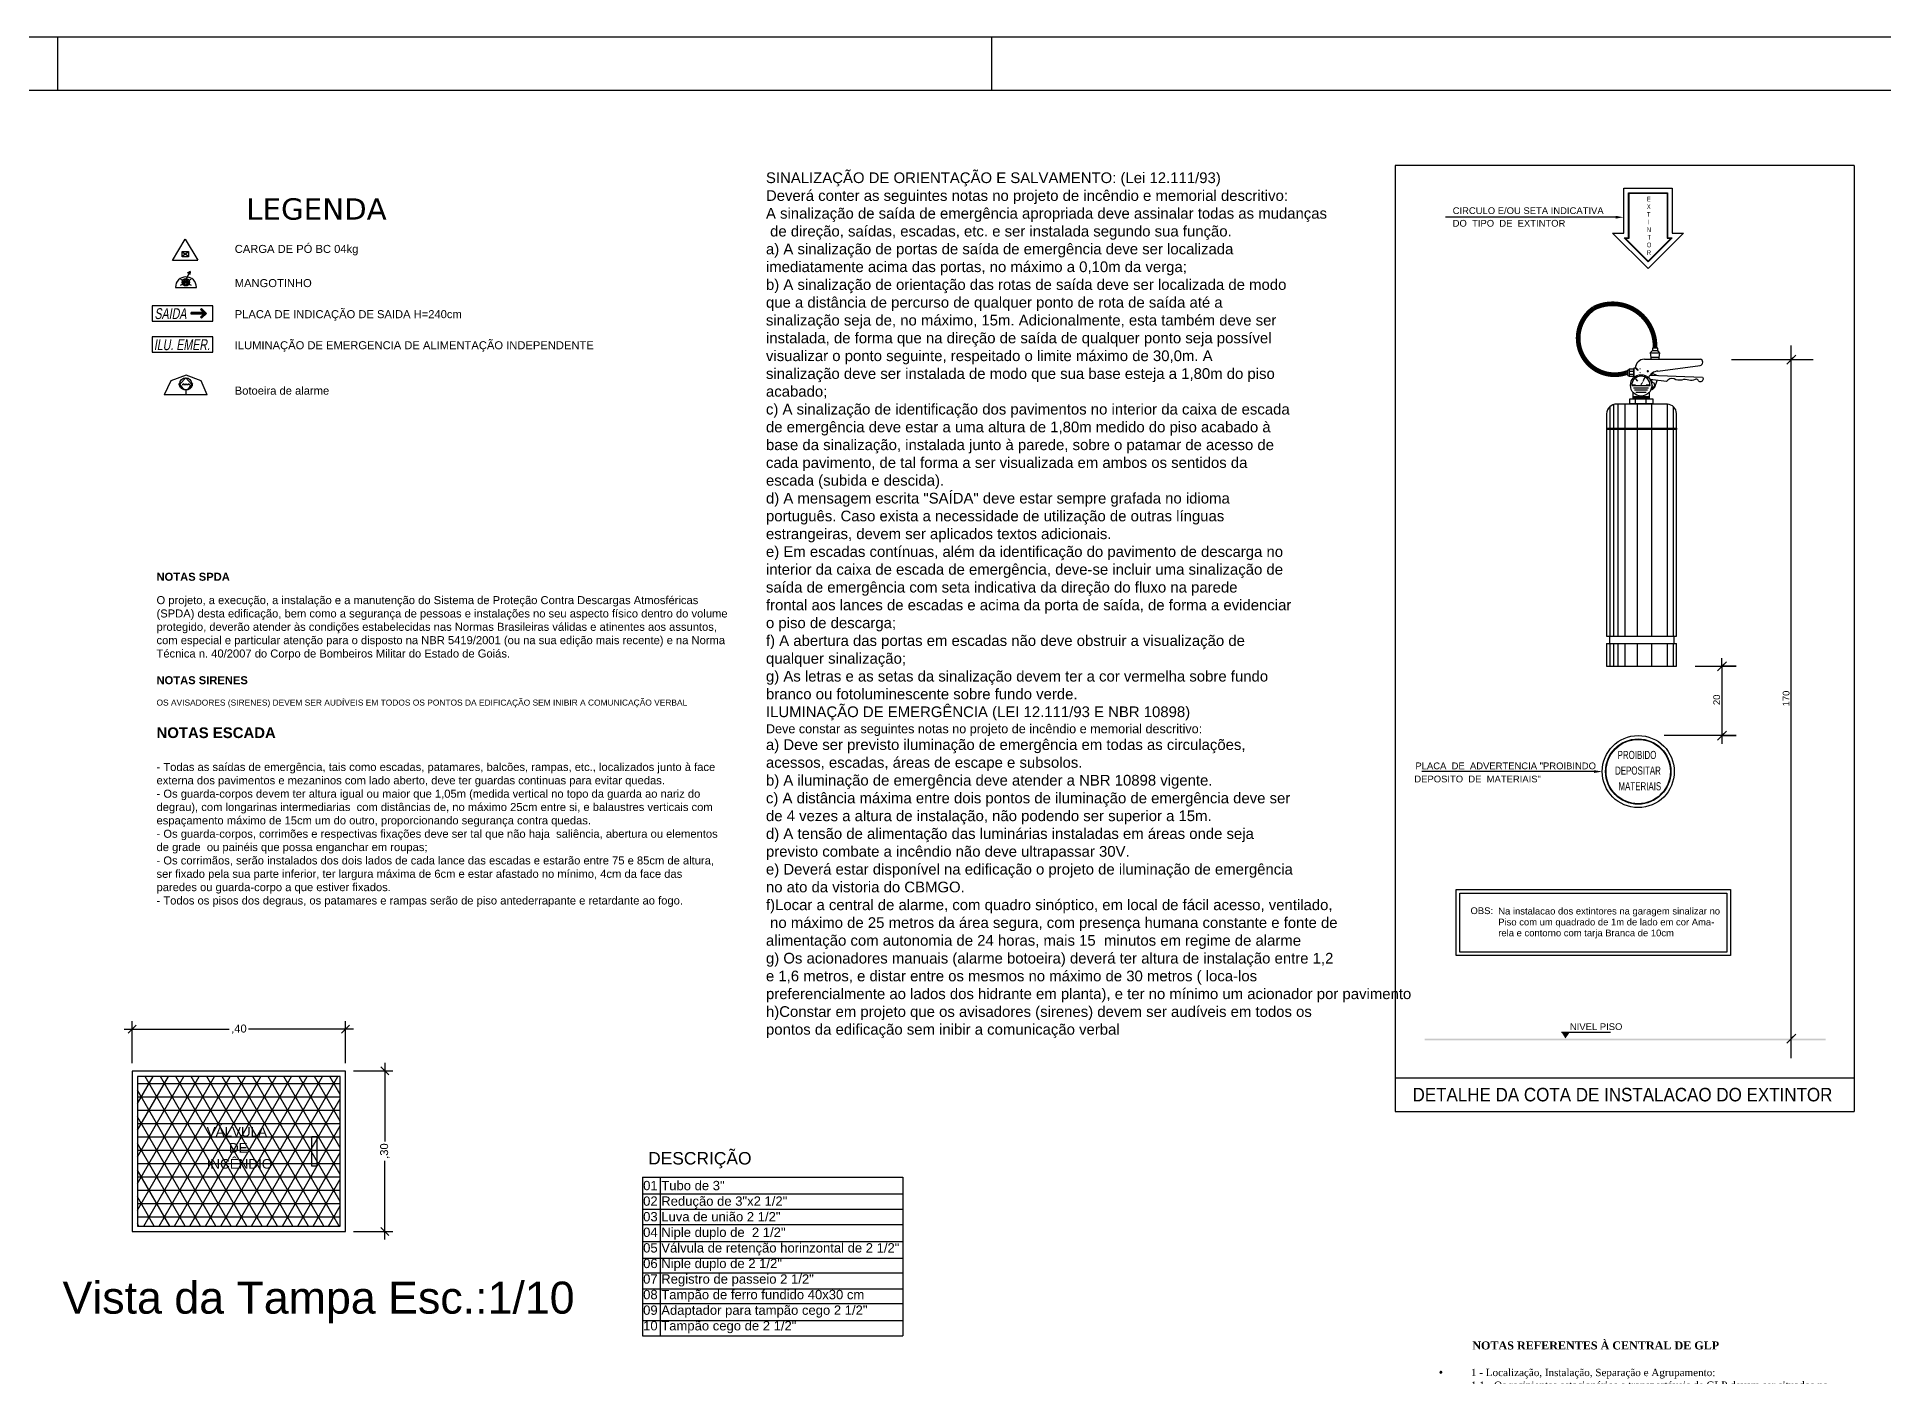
# Model space of a CAD drawing. Extents: x -120 to 1117, y 5 to 675.
# Drawn here: x 35.21 to 69.81, y 168.12 to 193.2 of the extents above; entities that cross this region are included whole.
import ezdxf

# ---------------------------------------------------------------- set-up
doc = ezdxf.new("R2010")
doc.units = 0
doc.header["$MEASUREMENT"] = 0
doc.layers.get('0').update_dxf_attribs({"linetype": 'CONTINUOUS'})
doc.layers.get('DEFPOINTS').update_dxf_attribs({"linetype": 'CONTINUOUS'})
for name, color, linetype in [('02', 2, 'CONTINUOUS'), ('03', 7, 'CONTINUOUS'), ('05', 4, 'CONTINUOUS'), ('30', 7, 'CONTINUOUS'), ('carimbo', 4, 'CONTINUOUS'), ('cota', 1, 'CONTINUOUS'), ('Simbolos', 7, 'CONTINUOUS'), ('texto', 7, 'CONTINUOUS'), ('TUBULAÇÃO', 6, 'CONTINUOUS'), ('TXT', 7, 'CONTINUOUS')]:
    doc.layers.add(name, color=color, linetype=linetype)
doc.styles.add('ARIAL', font='arial.ttf')
doc.styles.get("Standard").update_dxf_attribs({"font": 'arial.ttf'})
doc.styles.add('VERDANA', font='verdana.ttf')
doc.styles.add('WMF-Arial0', font='arial.ttf')
doc.dimstyles.new('COT', dxfattribs={"dimtxt": 0.15, "dimasz": 0.15, "dimexe": 0.15, "dimexo": 0.15, "dimgap": 0.05, "dimtad": 0, "dimzin": 4, "dimtxsty": 'ARIAL', "dimblk": 'OBLIQUE', "dimcen": 0, "dimdle": 0.15, "dimclrd": 256, "dimclre": 256, "dimclrt": 4, "dimazin": 0, "dimtfac": 1.5, "dimtix": 1, "dimtofl": 0, "dimtmove": 1, "dimatfit": 3, "dimldrblk": 'OPEN30', "dimfxl": 0, "dimtolj": 1, "dimtzin": 12, "dimarcsym": 0})

# ---------------------------------------------------------------- blocks, each defined once
blk = doc.blocks.new('A1')
for p, q in [((306, 594), (306, 584)), ((481, 594), (481, 584))]:
    blk.add_line(p, q)
blk.add_lwpolyline([(841, 0), (0, 0), (0, 594), (841, 594)], close=True)
at = {"color": 2}
blk.add_lwpolyline([(831, 10), (831, 584), (30, 584), (30, 10), (831, 10)], dxfattribs=at)
blk = doc.blocks.new('_Oblique')
at = {"color": 0, "linetype": 'ByBlock', "lineweight": -2}
blk.add_line((-0.5, -0.5), (0.5, 0.5), dxfattribs=at)
blk = doc.blocks.new('*D977')
at = {"layer": 'cota', "lineweight": -2, "transparency": 16777216}
for p, q in [((41.147, 173.836), (41.882, 173.836)), ((41.732, 173.986), (41.732, 172.515)), ((41.732, 170.68), (41.732, 172.151)), ((41.147, 170.83), (41.882, 170.83))]:
    blk.add_line(p, q, dxfattribs=at)
at = {"layer": 'DEFPOINTS', "color": 0, "transparency": 16777216}
for p in [(40.997, 173.836), (40.997, 170.83), (41.732, 170.83)]:
    blk.add_point(p, dxfattribs=at)
at = {"layer": 'cota', "lineweight": -2, "transparency": 16777216, "xscale": 0.15, "yscale": 0.15, "zscale": 0.15}
for p, rotation in [((41.732, 173.836), 90), ((41.732, 170.83), 270)]:
    blk.add_blockref('_Oblique', p, dxfattribs=dict(at, rotation=rotation))
at = {"layer": 'cota', "color": 4, "transparency": 16777216, "insert": (41.732, 172.333), "char_height": 0.15, "attachment_point": 5, "rotation": 90, "style": 'ARIAL'}
blk.add_mtext('\\A1;,30', dxfattribs=at)
blk = doc.blocks.new('_Open30')
at = {"color": 0, "linetype": 'ByBlock', "lineweight": -2}
for p, q in [((-1, 0.27), (0, 0)), ((0, 0), (-1, -0.27)), ((0, 0), (-1, 0))]:
    blk.add_line(p, q, dxfattribs=at)
blk = doc.blocks.new('*D978')
at = {"layer": 'cota', "lineweight": -2, "transparency": 16777216}
for p, q in [((36.997, 173.98), (36.997, 174.765)), ((40.997, 173.98), (40.997, 174.765)), ((36.847, 174.615), (38.815, 174.615)), ((41.147, 174.615), (39.179, 174.615))]:
    blk.add_line(p, q, dxfattribs=at)
at = {"layer": 'DEFPOINTS', "color": 0, "transparency": 16777216}
for p in [(40.997, 174.615), (36.997, 173.83), (40.997, 173.83)]:
    blk.add_point(p, dxfattribs=at)
at = {"layer": 'cota', "lineweight": -2, "transparency": 16777216, "xscale": 0.15, "yscale": 0.15, "zscale": 0.15, "rotation": 180}
blk.add_blockref('_Oblique', (36.997, 174.615), dxfattribs=at)
at = {"layer": 'cota', "lineweight": -2, "transparency": 16777216, "xscale": 0.15, "yscale": 0.15, "zscale": 0.15}
blk.add_blockref('_Oblique', (40.997, 174.615), dxfattribs=at)
at = {"layer": 'cota', "color": 4, "transparency": 16777216, "insert": (38.997, 174.615), "char_height": 0.15, "attachment_point": 5, "style": 'ARIAL'}
blk.add_mtext('\\A1;,40', dxfattribs=at)

msp = doc.modelspace()

# ---------------------------------------------------------------- hatches: boundary and pattern name
at = {"linetype": 'Continuous'}
h = msp.add_hatch(dxfattribs=at)
h.set_pattern_fill('NET3', color=8, scale=2, style=0)
h.set_pattern_definition([(0, (30.09552, 178.60088), (0, 0.25), []), (60, (30.09552, 178.60088), (-0.2165064, 0.125), []), (120, (30.09552, 178.60088), (-0.2165064, -0.125), [])])
h.paths.add_polyline_path([(37.097, 173.73), (37.097, 170.93), (40.897, 170.93), (40.897, 173.73)])
h.paths.add_polyline_path([(38.347, 172.83), (39.631, 172.83), (39.631, 171.866), (38.347, 171.866)], flags=24)
at = {"layer": 'TUBULAÇÃO'}
msp.add_hatch(color=1, dxfattribs=at).paths.add_polyline_path([(38.298, 187.935), (38.279, 187.954), (38.335, 188.01), (38.102, 188.01), (38.102, 188.037), (38.335, 188.037), (38.279, 188.093), (38.298, 188.112), (38.387, 188.023)])

# ---------------------------------------------------------------- linework, layer by layer
for p, q in [((37.903, 188.55), (38.1, 188.661)), ((37.903, 188.661), (38.1, 188.55)), ((38.013, 188.675), (38.086, 188.809)), ((38.086, 188.809), (38.029, 188.777)), ((38.086, 188.809), (38.078, 188.753)), ((37.808, 188.51), (38.202, 188.51)), ((38.006, 186.867), (37.724, 186.758)), ((38.289, 186.758), (38.006, 186.867)), ((37.724, 186.758), (37.596, 186.499)), ((38.399, 186.499), (37.596, 186.499)), ((37.878, 186.696), (37.877, 186.709)), ((37.877, 186.709), (37.877, 186.709)), ((37.879, 186.684), (37.878, 186.696)), ((37.882, 186.673), (37.879, 186.684)), ((37.887, 186.662), (37.882, 186.673)), ((37.892, 186.651), (37.887, 186.662)), ((37.889, 186.697), (38, 186.818)), ((37.97, 186.592), (37.889, 186.697)), ((37.898, 186.642), (37.892, 186.651)), ((37.906, 186.633), (37.898, 186.642)), ((37.914, 186.625), (37.906, 186.633)), ((37.923, 186.617), (37.914, 186.625)), ((37.933, 186.611), (37.923, 186.617)), ((37.944, 186.605), (37.933, 186.611)), ((37.955, 186.6), (37.944, 186.605)), ((37.968, 186.597), (37.955, 186.6)), ((37.98, 186.594), (37.968, 186.597)), ((38.031, 186.592), (37.97, 186.592)), ((37.993, 186.592), (37.98, 186.594)), ((38, 186.818), (38.111, 186.697)), ((38, 186.592), (38, 186.499)), ((38.006, 186.689), (38.006, 186.709)), ((38.032, 186.594), (38.019, 186.592)), ((38.111, 186.697), (38.031, 186.592)), ((38.044, 186.597), (38.032, 186.594)), ((38.055, 186.6), (38.044, 186.597)), ((38.066, 186.605), (38.055, 186.6)), ((38.075, 186.61), (38.066, 186.605)), ((38.084, 186.616), (38.075, 186.61)), ((38.092, 186.623), (38.084, 186.616)), ((38.092, 186.623), (38.106, 186.638)), ((38.111, 186.648), (38.106, 186.638)), ((38.111, 186.648), (38.119, 186.666)), ((38.121, 186.677), (38.119, 186.666)), ((38.123, 186.686), (38.121, 186.677)), ((38.123, 186.697), (38.136, 186.709)), ((38.123, 186.697), (38.123, 186.686)), ((38.399, 186.499), (38.289, 186.758))]:
    msp.add_line(p, q)
at = {"color": 7, "linetype": 'Continuous'}
for p, q in [((46.562, 171.848), (46.562, 168.875)), ((46.562, 171.848), (51.442, 171.848)), ((46.892, 171.848), (46.892, 168.875)), ((51.442, 171.848), (51.442, 168.875)), ((46.562, 171.532), (51.442, 171.532)), ((46.562, 171.244), (51.442, 171.244)), ((46.562, 170.956), (51.442, 170.956)), ((46.562, 170.64), (51.442, 170.64)), ((46.562, 170.331), (51.442, 170.331)), ((46.562, 170.056), (51.442, 170.056)), ((46.562, 169.754), (51.442, 169.754)), ((46.562, 169.479), (51.442, 169.479)), ((46.562, 169.163), (51.442, 169.163)), ((46.562, 168.875), (51.442, 168.875))]:
    msp.add_line(p, q, dxfattribs=at)
msp.add_lwpolyline([(37.933, 186.689), (37.958, 186.689), (37.958, 186.709), (37.97, 186.697), (37.97, 186.689), (38.006, 186.689), (38.006, 186.697), (38.018, 186.689), (38.043, 186.689), (38.043, 186.697), (38.055, 186.709), (38.055, 186.697), (38.067, 186.689), (38.079, 186.689)])
for centre, radius in [((38.002, 188.606), 0.0703), ((38.002, 188.606), 0.0466), ((38.002, 188.606), 0.0259), ((38, 186.705), 0.113)]:
    msp.add_circle(centre, radius)
msp.add_arc((38.005, 188.51), 0.197, 0, 180)
at = {"layer": '02', "color": 4}
for p, q in [((60.664, 190.791), (60.664, 173.073)), ((69.27, 190.791), (60.664, 190.791)), ((69.27, 190.791), (69.27, 173.073)), ((60.664, 173.706), (69.27, 173.706)), ((60.664, 173.073), (69.27, 173.073))]:
    msp.add_line(p, q, dxfattribs=at)
at = {"layer": '02', "color": 5, "linetype": 'Continuous'}
for p, q in [((64.8, 189.823), (61.608, 189.823)), ((68.174, 187.24), (68.005, 187.071)), ((68.089, 174.072), (68.089, 187.42)), ((68.089, 187.156), (68.174, 187.24)), ((66.97, 187.156), (68.496, 187.156)), ((66.289, 181.415), (67.053, 181.415)), ((66.875, 181.499), (66.706, 181.331)), ((66.79, 181.415), (66.79, 181.565)), ((66.79, 181.415), (66.875, 181.499)), ((66.79, 181.415), (66.79, 180.114)), ((67.053, 181.415), (66.79, 181.415)), ((67.053, 180.114), (65.706, 180.114)), ((66.875, 180.199), (66.706, 180.03)), ((66.79, 180.114), (66.875, 180.199)), ((66.79, 180.114), (67.053, 180.114)), ((66.79, 180.114), (66.79, 179.959)), ((64.393, 179.442), (61.165, 179.442)), ((63.781, 174.564), (64.615, 174.564)), ((64.615, 174.564), (64.699, 174.564))]:
    msp.add_line(p, q, dxfattribs=at)
at = {"layer": '02', "linetype": 'Continuous'}
for p, q in [((68.174, 174.525), (68.005, 174.357)), ((68.089, 174.441), (68.174, 174.525))]:
    msp.add_line(p, q, dxfattribs=at)
at = {"layer": '02', "color": 1, "linetype": 'Continuous'}
for points in [[(64.952, 190.37), (65.859, 190.37), (65.859, 189.526), (66.07, 189.526), (65.405, 188.861), (64.741, 189.526), (64.952, 189.526)], [(65.04, 190.281), (65.77, 190.281), (65.77, 189.437), (65.856, 189.437), (65.405, 188.987), (64.955, 189.437), (65.04, 189.437)], [(65.049, 190.273), (65.762, 190.273), (65.762, 189.429), (65.835, 189.429), (65.405, 188.999), (64.975, 189.429), (65.049, 189.429)]]:
    msp.add_lwpolyline(points, close=True, dxfattribs=at)
at = {"layer": '02', "color": 5, "linetype": 'Continuous'}
for points in [[(61.81, 177.232), (66.949, 177.232), (66.949, 175.996), (61.81, 175.996)], [(61.875, 177.166), (66.883, 177.166), (66.883, 176.062), (61.875, 176.062)]]:
    msp.add_lwpolyline(points, close=True, dxfattribs=at)
at = {"layer": '02', "color": 1, "linetype": 'Continuous'}
for radius in [0.675, 0.612, 0.603]:
    msp.add_circle((65.22, 179.442), radius, dxfattribs=at)
at = {"layer": '02', "color": 5, "linetype": 'Continuous'}
for points in [[(64.8, 189.849), (64.8, 189.798), (64.952, 189.823)], [(64.393, 179.467), (64.393, 179.416), (64.545, 179.442)], [(63.781, 174.564), (63.94, 174.564), (63.856, 174.442)]]:
    msp.add_solid(points, dxfattribs=at)
at = {"layer": '03', "color": 4, "linetype": 'Continuous'}
for p, q in [((65.485, 187.329), (65.442, 187.285)), ((65.442, 187.285), (65.62, 187.285)), ((65.442, 187.285), (65.457, 187.197)), ((65.605, 187.197), (65.457, 187.197)), ((65.457, 187.197), (65.457, 187.167)), ((65.5, 187.373), (65.485, 187.373)), ((65.485, 187.373), (65.485, 187.329)), ((65.485, 187.329), (65.585, 187.329)), ((65.585, 187.373), (65.5, 187.373)), ((65.585, 187.329), (65.585, 187.373)), ((65.62, 187.285), (65.585, 187.329)), ((65.62, 187.285), (65.605, 187.197)), ((65.605, 187.197), (65.605, 187.167)), ((65.026, 186.962), (65.052, 186.975)), ((65.026, 186.86), (65.026, 186.962)), ((65.026, 186.86), (65.052, 186.848)), ((65.136, 186.975), (65.052, 186.975)), ((65.052, 186.975), (65.052, 186.848)), ((65.052, 186.943), (65.136, 186.943)), ((65.052, 186.884), (65.136, 186.884)), ((65.052, 186.848), (65.136, 186.848)), ((65.136, 186.848), (65.136, 186.975)), ((65.167, 186.996), (65.138, 186.996)), ((65.138, 186.996), (65.138, 186.821)), ((65.217, 186.958), (65.167, 187.003)), ((65.167, 186.996), (65.21, 186.953)), ((65.21, 186.953), (65.217, 186.958)), ((65.335, 187.167), (66.381, 187.167)), ((65.439, 186.864), (66.426, 186.83)), ((65.589, 186.941), (66.381, 187.048)), ((65.098, 186.674), (65.444, 186.674)), ((65.115, 186.685), (65.169, 186.685)), ((65.122, 186.544), (65.122, 186.419)), ((65.129, 186.628), (65.414, 186.628)), ((65.148, 186.588), (65.395, 186.588)), ((65.172, 186.799), (65.205, 186.754)), ((65.176, 186.548), (65.368, 186.548)), ((65.335, 186.813), (65.314, 186.759)), ((65.368, 186.683), (65.423, 186.683)), ((65.426, 186.543), (65.426, 186.419)), ((65.122, 186.467), (65.426, 186.467)), ((65.122, 186.448), (65.426, 186.448)), ((65.122, 186.432), (65.426, 186.432))]:
    msp.add_line(p, q, dxfattribs=at)
at = {"layer": '03', "color": 1, "linetype": 'Continuous'}
for p, q in [((64.626, 186.143), (64.626, 181.978)), ((64.686, 186.271), (64.686, 181.978)), ((64.755, 186.314), (64.755, 181.978)), ((65.766, 186.325), (64.819, 186.325)), ((64.838, 186.325), (64.838, 181.978)), ((64.972, 186.325), (64.972, 181.978)), ((65.165, 186.419), (65.165, 186.335)), ((65.202, 186.325), (65.202, 181.978)), ((65.361, 186.419), (65.361, 186.335)), ((65.471, 186.325), (65.471, 181.978)), ((65.764, 186.325), (65.764, 181.978)), ((65.874, 186.277), (65.874, 181.978)), ((65.939, 181.978), (65.939, 186.148)), ((64.626, 185.871), (65.939, 185.871)), ((65.939, 185.85), (64.626, 185.85)), ((65.939, 185.871), (65.939, 185.85)), ((64.626, 181.978), (65.939, 181.978)), ((64.626, 181.838), (64.626, 181.416)), ((64.626, 181.838), (65.939, 181.838)), ((64.681, 181.978), (64.681, 181.838)), ((64.686, 181.838), (64.686, 181.416)), ((64.755, 181.838), (64.755, 181.416)), ((64.838, 181.838), (64.838, 181.416)), ((64.972, 181.838), (64.972, 181.429)), ((65.202, 181.838), (65.202, 181.414)), ((65.471, 181.838), (65.471, 181.414)), ((65.764, 181.838), (65.764, 181.414)), ((65.874, 181.838), (65.874, 181.414)), ((65.887, 181.978), (65.887, 181.838)), ((65.939, 181.416), (65.939, 181.838)), ((64.626, 181.416), (65.939, 181.416))]:
    msp.add_line(p, q, dxfattribs=at)
at = {"layer": '03', "color": 4, "linetype": 'Continuous', "const_width": 0.0886}
for points in [[(64.39, 188.121, -0.568821), (65.535, 187.373, -1.334399)], [(64.39, 188.121, 0.87075), (64.999, 186.91, 1.459565)]]:
    msp.add_lwpolyline(points, format="xyb", dxfattribs=at)
at = {"layer": '03', "color": 4, "linetype": 'Continuous'}
for points, const_width in [([(65.249, 186.984, 1), (65.26, 186.984, 1)], 0.0105), ([(65.249, 186.913, 1), (65.26, 186.913, 1)], 0.0105), ([(65.389, 186.939, 1), (65.41, 186.939, 1)], 0.0211)]:
    msp.add_lwpolyline(points, format="xyb", close=True, dxfattribs=dict(at, const_width=const_width))
for points in [[(65.481, 186.904), (65.478, 186.863)], [(65.481, 186.904), (65.577, 186.86)], [(65.748, 186.745), (65.442, 186.784)]]:
    msp.add_lwpolyline(points, dxfattribs=at)
for points in [[(66.426, 186.83, -0.489122), (66.395, 186.74, -0.488635), (66.341, 186.775, 0.396727), (66.286, 186.785, -0.234891), (66.17, 186.771, 0.153462), (66.035, 186.775, -0.212271), (65.893, 186.797, 0.536791)], [(65.471, 186.78), (65.478, 186.735, -0.4472), (65.523, 186.685, -0.286414), (65.463, 186.61), (65.48, 186.593), (65.532, 186.638), (65.573, 186.767)], [(65.893, 186.797, 0.318622), (65.748, 186.745, -0.903886)]]:
    msp.add_lwpolyline(points, format="xyb", dxfattribs=at)
at = {"layer": '03', "color": 1, "linetype": 'Continuous'}
msp.add_lwpolyline([(65.055, 186.335), (65.498, 186.335), (65.498, 186.419), (65.055, 186.419)], close=True, dxfattribs=at)
at = {"layer": '03', "color": 4, "linetype": 'Continuous'}
msp.add_circle((65.275, 186.674), 0.2, dxfattribs=at)
for centre, radius, start, end in [((65.271, 186.674), 0.173, 0, 180), ((65.342, 186.991), 0.175, 92.3033, 178.4808), ((65.602, 186.731), 0.211, 93.578, 154.8374), ((66.369, 187.107), 0.0605, 281.4662, 78.5338)]:
    msp.add_arc(centre, radius, start, end, dxfattribs=at)
at = {"layer": '03', "color": 1, "linetype": 'Continuous'}
for centre, radius, start, end in [((64.82, 186.13), 0.195, 90.4689, 176.2772), ((65.746, 186.132), 0.194, 4.5721, 84.1686)]:
    msp.add_arc(centre, radius, start, end, dxfattribs=at)
at = {"layer": '03', "color": 4, "linetype": 'Continuous'}
for points in [[(64.984, 186.954), (65.026, 186.962), (65.017, 186.866)], [(65.259, 186.692), (65.285, 186.683), (65.34, 186.79)], [(65.469, 186.626), (65.475, 186.685), (65.487, 186.631), (65.501, 186.671)]]:
    msp.add_solid(points, dxfattribs=at)
at = {"layer": '05', "linetype": 'Continuous'}
msp.add_trace([(61.221, 174.441), (61.221, 174.411), (68.733, 174.441), (68.733, 174.411)], dxfattribs=at)
at = {"layer": '30', "color": 6, "linetype": 'Continuous'}
for points in [[(36.997, 170.83), (40.997, 170.83), (40.997, 173.83), (36.997, 173.83)], [(37.097, 170.93), (40.897, 170.93), (40.897, 173.73), (37.097, 173.73)], [(40.363, 172.61), (40.46, 172.61), (40.46, 172.049), (40.363, 172.049)]]:
    msp.add_lwpolyline(points, close=True, dxfattribs=at)
at = {"layer": 'Simbolos'}
for p, q in [((37.753, 189.016), (37.989, 189.412)), ((37.989, 189.412), (38.225, 189.019)), ((37.989, 189.412), (37.989, 189.412)), ((38.225, 189.016), (37.753, 189.016)), ((37.935, 189.092), (38.051, 189.184)), ((37.935, 189.184), (38.051, 189.184)), ((37.935, 189.084), (37.935, 189.184)), ((37.935, 189.184), (37.935, 189.184)), ((37.935, 189.178), (38.051, 189.092)), ((38.051, 189.084), (37.935, 189.084)), ((38.051, 189.184), (38.051, 189.084))]:
    msp.add_line(p, q, dxfattribs=at)
at = {"layer": 'TUBULAÇÃO', "color": 1}
for p, q in [((38.335, 188.037), (38.102, 188.037)), ((38.102, 188.01), (38.102, 188.037)), ((38.335, 188.01), (38.102, 188.01)), ((38.279, 188.093), (38.298, 188.112)), ((38.335, 188.037), (38.279, 188.093)), ((38.335, 188.01), (38.279, 187.954)), ((38.298, 187.935), (38.279, 187.954)), ((38.387, 188.023), (38.298, 188.112)), ((38.387, 188.023), (38.298, 187.935))]:
    msp.add_line(p, q, dxfattribs=at)
for points in [[(37.372, 187.879), (38.506, 187.879), (38.506, 188.167), (37.372, 188.167)], [(37.372, 187.297), (38.506, 187.297), (38.506, 187.585), (37.372, 187.585)]]:
    msp.add_lwpolyline(points, close=True, dxfattribs=at)

# ---------------------------------------------------------------- block references
at = {"layer": 'carimbo', "xscale": 0.1000000000003638, "yscale": 0.1000000000003638, "zscale": 0.1000000000003638}
msp.add_blockref('A1', (5, 133.8), dxfattribs=at)

# ---------------------------------------------------------------- texts
at = {"layer": 'texto'}
for s, height, style, p in [('LEGENDA', 0.4, 'VERDANA', (39.134, 189.778)), ('CARGA DE PÓ BC 04kg', 0.14997, 'WMF-Arial0', (38.919, 189.155)), ('MANGOTINHO', 0.15, 'WMF-Arial0', (38.919, 188.515)), ('PLACA DE INDICAÇÃO DE SAIDA H=240cm', 0.14997, 'WMF-Arial0', (38.919, 187.933)), ('ILUMINAÇÃO DE EMERGENCIA DE ALIMENTAÇÃO INDEPENDENTE', 0.14997, 'WMF-Arial0', (38.919, 187.351)), ('Botoeira de alarme ', 0.14997, 'WMF-Arial0', (38.919, 186.501))]:
    msp.add_text(s, height=height, dxfattribs=dict(at, style=style)).set_placement(p)
for s, height, p in [('CIRCULO E/OU SETA INDICATIVA', 0.12656, (61.743, 189.883)), ('DO  TIPO  DE  EXTINTOR', 0.12656, (61.743, 189.647)), ('PLACA  DE  ADVERTENCIA "PROIBINDO', 0.12656, (61.045, 179.485)), ('DEPOSITO  DE  MATERIAIS"', 0.12656, (61.025, 179.239)), ('OBS:', 0.1266, (62.077, 176.772)), ('Na instalacao dos extintores na garagem sinalizar no', 0.12656, (62.597, 176.765)), ('rela e contorno com tarja Branca de 10cm', 0.12656, (62.597, 176.356)), ('Piso com um quadrado de 1m de lado em cor Ama-', 0.12656, (62.597, 176.56)), ('NIVEL PISO', 0.1266, (63.94, 174.601))]:
    msp.add_text(s, height=height, dxfattribs=at).set_placement(p)
for s, height, width, p in [('X', 0.0886, 0.7, (65.382, 189.977)), ('E', 0.0886, 0.7, (65.382, 190.12)), ('T', 0.0886, 0.7, (65.382, 189.833)), ('N', 0.0886, 0.7, (65.382, 189.546)), ('I', 0.0886, 0.7, (65.392, 189.69)), ('O', 0.0886, 0.7, (65.382, 189.26)), ('T', 0.0886, 0.7, (65.397, 189.403)), ('R', 0.0886, 0.7, (65.382, 189.116)), ('PROIBIDO', 0.1519, 0.7, (64.834, 179.677)), ('DEPOSITAR', 0.1519, 0.7, (64.786, 179.384)), ('MATERIAIS', 0.1519, 0.7, (64.85, 179.091)), ('DETALHE DA COTA DE INSTALACAO DO EXTINTOR', 0.25312, 0.9, (60.991, 173.265))]:
    msp.add_text(s, height=height, dxfattribs=dict(at, width=width)).set_placement(p)
at = {"layer": 'texto', "oblique": 10, "width": 0.7}
for s, p in [('SAIDA', (37.415, 187.916)), ('ILU. EMER.', (37.403, 187.334))]:
    msp.add_text(s, height=0.2037, dxfattribs=at).set_placement(p)
at = {"layer": 'texto'}
for s, p in [('170', (68.055, 180.662)), ('20', (66.754, 180.687))]:
    msp.add_text(s, height=0.1266, rotation=90, dxfattribs=at).set_placement(p)
at = {"layer": 'texto', "char_height": 0.15, "attachment_point": 1}
for s, insert, width in [('{\\fArial|b1|i0|c0|p34;NOTAS SPDA\\P\\fArial|b0|i0|c0|p34;\\H0.75x;\\P\\fArial|b0|i0|c0|p32;\\H1.333x;O projeto, a execução, a instalação e a manutenção do Sistema de Proteção Contra Descargas Atmosféricas (SPDA) desta edificação, bem como a segurança de pessoas e instalações no seu aspecto físico dentro do volume protegido, deverão atender às condições estabelecidas nas Normas Brasileiras válidas e atinentes aos assuntos, com especial e particular atenção para o disposto na NBR 5419/2001 (ou na sua edição mais recente) e na Norma Técnica n. 40/2007 do Corpo de Bombeiros Militar do Estado de Goiás.}\\P{\\fArial|b1|i0|c0|p34;\\H0.9998x;\\PNOTAS SIRENES}\\P{\\H0.75x;\\POS AVISADORES (SIRENES) DEVEM SER AUDÍVEIS EM TODOS OS PONTOS DA EDIFICAÇÃO SEM INIBIR A COMUNICAÇÃO VERBAL}\\P{\\fArial|b1|i0|c0|p34;\\H1.333x;\\PNOTAS ESCADA\\fArial|b0|i0|c0|p34;\\P\\P\\H0.7502x;- Todas as saídas de emergência, tais como escadas, patamares, balcões, rampas, etc., localizados junto à face externa dos pavimentos e mezaninos com lado aberto, deve ter guardas continuas para evitar quedas. \\P- Os guarda-corpos devem ter altura igual ou maior que 1,05m (medida vertical no topo da guarda ao nariz do degrau), com longarinas intermediarias  com distâncias de, no máximo 25cm entre si, e balaustres verticais com espaçamento máximo de 15cm um do outro, proporcionando segurança contra quedas. \\P- Os guarda-corpos, corrimões e respectivas fixações deve ser tal que não haja  saliência, abertura ou elementos de grade  ou painéis que possa enganchar em roupas; \\P- Os corrimãos, serão instalados dos dois lados de cada lance das escadas e estarão entre 75 e 85cm de altura, ser fixado pela sua parte inferior, ter largura máxima de 6cm e estar afastado no mínimo, 4cm da face das   paredes ou guarda-corpo a que estiver fixados. \\P- Todos os pisos dos degraus, os patamares e rampas serão de piso antederrapante e retardante ao fogo.}', (37.453, 183.165), 10.67826), ('\\pi0.6233;{\\fTimes New Roman|b1|i0|c0|p16;NOTAS REFERENTES À CENTRAL DE GLP\\fArial|b1|i0|c0|p34;\\H1.334x;\\P\\pi0.374;\\fArial|b0|i0|c0|p34;\\H0.7498x;\\P\\pi-0.1769,l0.1769;{\\fSymbol|b0|i0|c2|p18;\\H0.9998x;·^I}\\fTimes New Roman|b0|i0|c0|p18;\\H0.9165x;1 - Localização, Instalação, Separação e Agrupamento:\\P{\\fSymbol|b0|i0|c2|p18;·^I}1.1 - Os recipientes estacionários e transportáveis de GLP devem ser situados no exterior das edificações, em locais ventilados, obedecendo aos afastamentos mínimos constantes nas tabelas 1, 2 e 3 exemplificados nos anexos C, D, E e F da NBR 13.523/2006. É proibida a sua instalação em locais confinados, tais como porão, garagem subterrânea, forro, etc.\\P{\\fSymbol|b0|i0|c2|p18;·^I}2 - Afastamentos das Tomadas de Abastecimento:\\P{\\fSymbol|b0|i0|c2|p18;·^I}2.1 - As tomadas de abastecimento devem estar localizadas dentro da propriedade (mesmo que na divisa), no exterior das edificações, podendo ser nos próprios recipientes, na central ou em um ponto afastado da central, desde que devidamente demarcadas. As tomadas de abastecimento devem respeitar os seguintes afastamentos mínimos:\\P{\\fSymbol|b0|i0|c2|p18;·^I}a) 3,0 m de aberturas (janelas, portas tomadas de ar, etc.) das edificações;\\P{\\fSymbol|b0|i0|c2|p18;·^I}b) 6,0 m de reservatórios que contenham fluídos inflamáveis;\\P{\\fSymbol|b0|i0|c2|p18;·^I}c) 1,5 m de ralos, rebaixos ou canaletas e dos veículos abastecedores;\\P{\\fSymbol|b0|i0|c2|p18;·^I}d) 3,0 m de materiais de fácil combustão e pontos de ignição.\\P{\\fSymbol|b0|i0|c2|p18;·^I}3 - Proteção da Central\\P{\\fSymbol|b0|i0|c2|p18;·^I}3.1 - Somente pessoas autorizadas devem ter acesso às centrais de GLP.\\P{\\fSymbol|b0|i0|c2|p18;·^I}3.2 - Para recipientes transportáveis, pode ser construído abrigo de material não inflamável com ou sem cobertura e portas, porém sempre devem ser respeitada a condição de ventilação natural de no mínimo 10% da área da planta baixa e com aberturas inferiores para promover a circulação de ar com área mínima de 0,03 m² cada.\\P{\\fSymbol|b0|i0|c2|p18;·^I}3.3 - A central de gás com recipientes estacionários de superfície ou o local de instalação dos vaporizadores, sempre que tiver possibilidade de acesso de público ao local, deve ser protegida através de cerca de tela de arame ou outro material incombustível, com no mínimo 1,8 m de altura, que não interfira na ventilação, contendo no mínimo 2 portões em lados opostos ou locados nas extremidades de um mesmo lado da central, abrindo para fora, com no mínimo 1 m de largura. A cerca deve possuir os afastamentos mínimos indicados na tabela 5.\\P{\\fSymbol|b0|i0|c2|p18;·^I}3.4 - Na central de GLP é expressamente proibida a armazenagem de qualquer tipo de material, bem como outra utilização diversa da instalação.\\P{\\fSymbol|b0|i0|c2|p18;·^I}4 - Classificação de Área para Equipamentos e Sistemas Elétricos\\P{\\fSymbol|b0|i0|c2|p18;·^I}4.1 - A iluminação da área da central de GLP, quando necessária, deve estar de acordo com as ABNT NBR 5363, ABNT NBR 5418, ABNT NBR 5419 e ABNT NBR 8447.\\P{\\fSymbol|b0|i0|c2|p18;·^I}5 - Proteção Contra Incêndio\\P{\\fSymbol|b0|i0|c2|p18;·^I}5.1 - Devem ser colocados avisos com letras não menores que 50 mm, em quantidade tal que possam ser visualizados de qualquer direção de acesso à central de GLP, com os seguintes dizeres:\\P{\\fSymbol|b0|i0|c2|p18;·^I}- PERIGO\\P{\\fSymbol|b0|i0|c2|p18;·^I}- INFLAMÁVEL\\P{\\fSymbol|b0|i0|c2|p18;·^I}- NÃO FUME\\P{\\fSymbol|b0|i0|c2|p18;·^I}6 - A localização, o projeto, a execução, a montagem, o abastecimento e a segurança da central de gás liquefeito de petróleo (GLP), para a instalação predial desta edificação, deverão atender às condições fixadas nas Normas Brasileiras válidas e atinentes aos assuntos, com especial e particular atenção para o disposto nas NBR - 13523/2006, NBR - 13932/1997 e NBR - 14024/2000 (ou nas suas edições mais recentes).}', (61.487, 168.769), 7.65148)]:
    msp.add_mtext(s, dxfattribs=dict(at, insert=insert, width=width))
at = {"layer": 'texto', "attachment_point": 1}
for s, insert, char_height in [('VÁLVULA\\P      DE\\PINCÊNDIO', (38.392, 172.785), 0.18), ('DESCRIÇÃO', (46.666, 172.316), 0.2333), ('01 Tubo de 3"\\P02 Redução de 3"x2 1/2"\\P03 Luva de união 2 1/2"\\P04 Niple duplo de  2 1/2"\\P05 Válvula de retenção horinzontal de 2 1/2"\\P06 Niple duplo de 2 1/2"\\P07 Registro de passeio 2 1/2"\\P08 Tampão de ferro fundido 40x30 cm\\P09 Adaptador para tampão cego 2 1/2"\\P10 Tampão cego de 2 1/2"', (46.572, 171.776), 0.175), ('Vista da Tampa Esc.:1/10', (35.691, 169.889), 0.6)]:
    msp.add_mtext(s, dxfattribs=dict(at, insert=insert, char_height=char_height))
at = {"layer": 'TXT', "color": 7, "insert": (48.874, 190.663), "char_height": 0.2, "attachment_point": 1}
msp.add_mtext('SINALIZAÇÃO DE ORIENTAÇÃO E SALVAMENTO: (Lei 12.111/93)\\PDeverá conter as seguintes notas no projeto de incêndio e memorial descritivo:\\PA sinalização de saída de emergência apropriada deve assinalar todas as mudanças\\P de direção, saídas, escadas, etc. e ser instalada segundo sua função.\\Pa) A sinalização de portas de saída de emergência deve ser localizada\\Pimediatamente acima das portas, no máximo a 0,10m da verga;\\Pb) A sinalização de orientação das rotas de saída deve ser localizada de modo\\Pque a distância de percurso de qualquer ponto de rota de saída até a\\Psinalização seja de, no máximo, 15m. Adicionalmente, esta também deve ser\\Pinstalada, de forma que na direção de saída de qualquer ponto seja possível\\Pvisualizar o ponto seguinte, respeitado o limite máximo de 30,0m. A\\Psinalização deve ser instalada de modo que sua base esteja a 1,80m do piso\\Pacabado;\\Pc) A sinalização de identificação dos pavimentos no interior da caixa de escada\\Pde emergência deve estar a uma altura de 1,80m medido do piso acabado à\\Pbase da sinalização, instalada junto à parede, sobre o patamar de acesso de\\Pcada pavimento, de tal forma a ser visualizada em ambos os sentidos da\\Pescada (subida e descida).\\Pd) A mensagem escrita "SAÍDA" deve estar sempre grafada no idioma\\Pportuguês. Caso exista a necessidade de utilização de outras línguas\\Pestrangeiras, devem ser aplicados textos adicionais.\\Pe) Em escadas contínuas, além da identificação do pavimento de descarga no\\Pinterior da caixa de escada de emergência, deve-se incluir uma sinalização de\\Psaída de emergência com seta indicativa da direção do fluxo na parede\\Pfrontal aos lances de escadas e acima da porta de saída, de forma a evidenciar\\Po piso de descarga;\\Pf) A abertura das portas em escadas não deve obstruir a visualização de\\Pqualquer sinalização;\\Pg) As letras e as setas da sinalização devem ter a cor vermelha sobre fundo\\Pbranco ou fotoluminescente sobre fundo verde.\\PILUMINAÇÃO DE EMERGÊNCIA (LEI 12.111/93 E NBR 10898)\\P{\\H0.845x;Deve constar as seguintes notas no projeto de incêndio e memorial descritivo:\\P\\H1.183x;a) Deve ser previsto iluminação de emergência em todas as circulações,\\Pacessos, escadas, áreas de escape e subsolos.\\Pb) A iluminação de emergência deve atender a NBR 10898 vigente.\\Pc) A distância máxima entre dois pontos de iluminação de emergência deve ser\\Pde 4 vezes a altura de instalação, não podendo ser superior a 15m.\\Pd) A tensão de alimentação das luminárias instaladas em áreas onde seja\\Pprevisto combate a incêndio não deve ultrapassar 30V.\\Pe) Deverá estar disponível na edificação o projeto de iluminação de emergência\\Pno ato da vistoria do CBMGO.\\Pf)Locar a central de alarme, com quadro sinóptico, em local de fácil acesso, ventilado,\\P no máximo de 25 metros da área segura, com presença humana constante e fonte de \\Palimentação com autonomia de 24 horas, mais 15  minutos em regime de alarme\\Pg) Os acionadores manuais (alarme botoeira) deverá ter altura de instalação entre 1,2 \\Pe 1,6 metros, e distar entre os mesmos no máximo de 30 metros ( loca-los \\Ppreferencialmente ao lados dos hidrante em planta), e ter no mínimo um acionador por pavimento\\Ph)Constar em projeto que os avisadores (sirenes) devem ser audíveis em todos os \\Ppontos da edificação sem inibir a comunicação verbal}', dxfattribs=at)

# ---------------------------------------------------------------- dimensions: what is measured, and where the dimension line sits
at = {"layer": 'cota'}
dim = msp.add_linear_dim(base=(40.997, 174.615), p1=(36.997, 173.83), p2=(40.997, 173.83), text=',40', dimstyle='COT', dxfattribs=at)
dim.commit()
dim.dimension.update_dxf_attribs({"geometry": '*D978', "text_midpoint": (38.997, 174.615)})
dim = msp.add_linear_dim(base=(41.732, 170.83), p1=(40.997, 173.836), p2=(40.997, 170.83), angle=90, text=',30', dimstyle='COT', dxfattribs=at)
dim.commit()
dim.dimension.update_dxf_attribs({"geometry": '*D977', "text_midpoint": (41.732, 172.333)})

doc.saveas('drawing.dxf')
